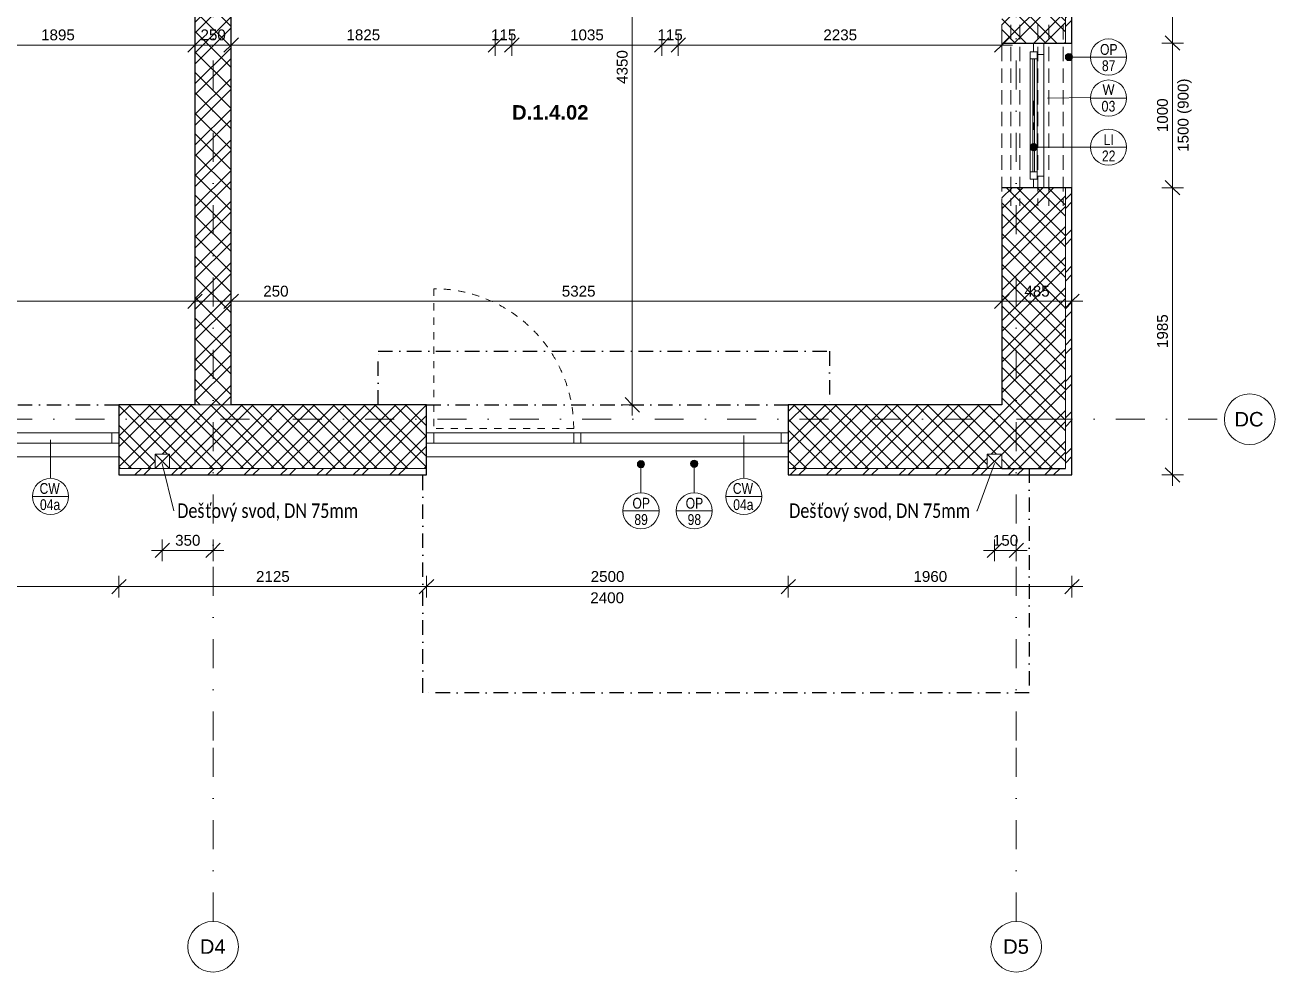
# Model space of a CAD drawing. Header units: millimetres. Extents: x -7705 to 38927, y -2985 to 72287.
# Drawn here: x 15049 to 23686, y 53359 to 59905 of the extents above; entities that cross this region are included whole.
import ezdxf

# ---------------------------------------------------------------- set-up
doc = ezdxf.new("R2010")
doc.units = ezdxf.units.MM
for name, pattern in [('HA_Dash_2mm-S1mm', [100, 50, -50]), ('HA_Dash_3mm-S1mm', [150, 100, -50]), ('HA_DashDot_10mm-S3mm', [500, 200, -150, 0, -150]), ('HA_DashDot_4mm-S1mm', [200, 100, -50, 0, -50])]:
    doc.linetypes.add(name, pattern=pattern)
for name, color, linetype, lineweight in [('A-____-____-DIMS', 9, 'Continuous', 5), ('A-____-____-DIMS-50', 9, 'Continuous', 5), ('A-AREA-____-IDEN', 9, 'Continuous', 9), ('A-DOOR-____-OTLN', 9, 'Continuous', 9), ('A-FLOR-____-OTLN', 9, 'Continuous', 9), ('A-FLOR-____-OVHD', 9, 'HA_DashDot_4mm-S1mm', 25), ('A-GENM-____-HDLN', 9, 'HA_Dash_3mm-S1mm', 9), ('A-GENM-____-IDEN', 9, 'Continuous', 9), ('A-GENM-____-OTLN', 9, 'Continuous', 9), ('A-GLAZ-____-IDEN', 9, 'Continuous', 9), ('A-GLAZ-____-MCUT', 9, 'Continuous', 5), ('A-GLAZ-____-OTLN', 9, 'Continuous', 5), ('A-GLAZ-CURT-MCUT', 9, 'Continuous', 5), ('A-GLAZ-CURT-OTLN', 9, 'Continuous', 5), ('A-GLAZ-CWMG-MCUT', 9, 'Continuous', 5), ('A-GLAZ-CWMG-OTLN', 9, 'Continuous', 5), ('A-WALL-____-IDEN', 9, 'Continuous', 9), ('A-WALL-____-MCUT', 9, 'Continuous', 25), ('A-WALL-____-OTLN', 9, 'Continuous', 9), ('A-WALL-____-PATT', 9, 'Continuous', 25), ('G-____-____-TEXT', 9, 'Continuous', 5), ('I-WALL-____-MCUT', 9, 'Continuous', 25), ('M-HVAC-DUCT-OTLN', 9, 'Continuous', 9), ('S-GRID-____-IDEN', 9, 'Continuous', 9), ('S-GRID-____-OTLN', 9, 'Continuous', 5)]:
    doc.layers.add(name, color=color, linetype=linetype, lineweight=lineweight)
doc.styles.add('Arial', font='arial.ttf', dxfattribs={"height": 100})
doc.styles.add('Arial_1', font='arial.ttf', dxfattribs={"height": 75})
doc.styles.add('Arial_2', font='arial.ttf', dxfattribs={"width": 0.8, "height": 75})
doc.styles.add('Arial_B', font='arialbd.ttf', dxfattribs={"height": 100})
doc.styles.add('Calibri', font='calibri.ttf', dxfattribs={"width": 0.8, "height": 75})
doc.styles.add('Calibri_1', font='calibri.ttf', dxfattribs={"width": 0.8, "height": 100})
doc.dimstyles.new('Inner_Dimensions', dxfattribs={"dimscale": 304.8, "dimtxt": 76.519455, "dimasz": 0.328084, "dimexe": 0.246063, "dimexo": 0.0625, "dimgap": 0.032808, "dimtad": 1, "dimdec": 0, "dimzin": 0, "dimdsep": 46, "dimtxsty": 'Arial_1', "dimblk1": 'OBLIQUE', "dimblk2": 'OBLIQUE', "dimsah": 1, "dimcen": 0.09, "dimdle": 0.246063, "dimazin": 0, "dimtfac": 1, "dimtdec": 4, "dimtix": 1, "dimtmove": 0, "dimatfit": 3, "dimfxl": 0.246063, "dimfxlon": 1, "dimtvp": 1, "dimtolj": 1, "dimtzin": 0, "dimlwd": 9, "dimlwe": 9, "dimarcsym": 2})
doc.dimstyles.new('Inner_Dimensions_1', dxfattribs={"dimscale": 304.8, "dimtxt": 76.519455, "dimasz": 0.328084, "dimexe": 0.246063, "dimexo": 0.0625, "dimgap": 0.032808, "dimtad": 1, "dimdec": 0, "dimzin": 0, "dimdsep": 46, "dimtxsty": 'Arial_1', "dimblk1": 'OBLIQUE', "dimblk2": 'OBLIQUE', "dimsah": 1, "dimcen": 0.09, "dimdle": 0.246063, "dimazin": 0, "dimtfac": 1, "dimtdec": 4, "dimtix": 1, "dimtmove": 2, "dimatfit": 3, "dimfxl": 0.246063, "dimfxlon": 1, "dimtvp": 1, "dimtolj": 1, "dimtzin": 0, "dimlwd": 9, "dimlwe": 9, "dimarcsym": 2})
pattern_1 = [(45, (0, 0), (-106.06602, 106.06602), []), (45, (75, 0), (-106.06602, 106.06602), []), (315, (0, 0), (106.06602, 106.06602), []), (315, (75, 0), (106.06602, 106.06602), [])]
pattern_2 = [(45, (0, 0), (-125.7236, 125.7236), []), (45, (0, 190.5), (-125.7236, 125.7236), [])]

# ---------------------------------------------------------------- blocks, each defined once
blk = doc.blocks.new('HA_WD_SinglePanel - 1000x1500-1653870-DPS_1NP-D')
at = {"layer": 'A-GLAZ-____-MCUT'}
for p, q in [((-420, 70), (-500, 70)), ((-500, 0), (-440, 0)), ((-440, -25), (-440, 25)), ((-440, 25), (-390, 25)), ((-420, 25), (-420, 70)), ((-390, 25), (-390, -25)), ((390, 5), (-390, 5)), ((390, -25), (390, 25)), ((390, 25), (440, 25)), ((500, 70), (420, 70)), ((420, 70), (420, 25)), ((440, 25), (440, -25)), ((440, 0), (500, 0)), ((-390, -25), (-440, -25)), ((390, -5), (-390, -5)), ((440, -25), (390, -25))]:
    blk.add_line(p, q, dxfattribs=at)
at = {"layer": 'A-GLAZ-____-OTLN'}
for p, q in [((440, 25), (-440, 25)), ((-440, -25), (-440, 25)), ((420, 70), (-420, 70)), ((390, 25), (-390, 25)), ((440, 25), (440, -25)), ((-440, -25), (440, -25)), ((390, -25), (-390, -25))]:
    blk.add_line(p, q, dxfattribs=at)
blk = doc.blocks.new('Systémový panel - Sklo-1479875-DPS_1NP-D')
at = {"layer": 'A-GLAZ-CURT-MCUT'}
for p, q in [((725, 70), (-725, 70)), ((-725, 70), (-725, 0)), ((-725, 0), (725, 0)), ((725, 0), (725, 70))]:
    blk.add_line(p, q, dxfattribs=at)
blk = doc.blocks.new('Obdélníková příčel - 50x70mm EXT-1479397-DPS_1NP-D')
at = {"layer": 'A-GLAZ-CWMG-MCUT'}
for p, q in [((0, 0), (-50, 0)), ((-50, 0), (-50, -70)), ((0, -70), (0, 0)), ((-50, -70), (0, -70))]:
    blk.add_line(p, q, dxfattribs=at)
blk = doc.blocks.new('Systémový panel - Sklo-1481686-DPS_1NP-D')
at = {"layer": 'A-GLAZ-CURT-MCUT'}
for p, q in [((691.4, 70), (-691.4, 70)), ((-691.4, 70), (-691.4, 0)), ((-691.4, 0), (691.4, 0)), ((691.4, 0), (691.4, 70))]:
    blk.add_line(p, q, dxfattribs=at)
blk = doc.blocks.new('Obdélníková příčel - 50x70mm EXT-1479396-DPS_1NP-D')
at = {"layer": 'A-GLAZ-CWMG-MCUT'}
for p, q in [((-50, 0), (0, 0)), ((-50, -70), (-50, 0)), ((0, 0), (0, -70)), ((0, -70), (-50, -70))]:
    blk.add_line(p, q, dxfattribs=at)
blk = doc.blocks.new('ABMV_CW_Single_Swing_Generic - Ex_Glass_SKLOPNE-1529249-DPS_1NP-D')
at = {"layer": 'A-DOOR-____-OTLN', "linetype": 'HA_Dash_2mm-S1mm', "lineweight": 5}
for p in [(-483.6, -30), (483.6, -997.2)]:
    blk.add_line(p, (483.6, -30), dxfattribs=at)
blk.add_arc((483.6, -30), 967.2, 180, 270, dxfattribs=at)
blk = doc.blocks.new('Obdélníková příčel - 50x70mm EXT-1481680-DPS_1NP-D')
at = {"layer": 'A-GLAZ-CWMG-OTLN'}
for p, q in [((17873.2, 57084.9), (18840.4, 57084.9)), ((17873.2, 57014.9), (18840.4, 57014.9))]:
    blk.add_line(p, q, dxfattribs=at)
blk = doc.blocks.new('Obdélníková příčel - 50x70mm EXT-1479394-DPS_1NP-D')
at = {"layer": 'A-GLAZ-CWMG-MCUT'}
for p, q in [((-25, 0), (25, 0)), ((-25, -70), (-25, 0)), ((25, 0), (25, -70)), ((25, -70), (-25, -70))]:
    blk.add_line(p, q, dxfattribs=at)
blk = doc.blocks.new('TB_Porotherm KPVarioUNI_1250mm - TB_Porotherm KPVarioUNI_1250mm-1857440-DPS_1NP-D')
at = {"layer": 'A-GENM-____-HDLN'}
for p, q in [((-625, 205), (625, 205)), ((-625, 105), (625, 105)), ((-625, 30), (625, 30)), ((-100, 0), (100, 0)), ((-625, -95), (625, -95)), ((-625, -157.5), (625, -157.5)), ((-625, -220), (625, -220))]:
    blk.add_line(p, q, dxfattribs=at)
blk = doc.blocks.new('Grid - Radius 3_5mm-353793-DPS_1NP-D')
at = {"layer": 'S-GRID-____-IDEN'}
blk.add_circle((0, 0), 3.5, dxfattribs=at)
blk = doc.blocks.new('DIMBLOCK42-DPS_1NP-D')
at = {"layer": 'A-____-____-DIMS-50', "lineweight": 9}
for p, q in [((12623.2, 58070.2), (12623.2, 57920.2)), ((12623.2, 57995.2), (12623.2, 58070.2)), ((12623.2, 57995.2), (12673.2, 58045.2)), ((16223.2, 58070.2), (16223.2, 57920.2)), ((16223.2, 57995.2), (16223.2, 58070.2)), ((16223.2, 57995.2), (16273.2, 58045.2)), ((12623.2, 57995.2), (12573.2, 57945.2)), ((12623.2, 57995.2), (16223.2, 57995.2)), ((16223.2, 57995.2), (16173.2, 57945.2))]:
    blk.add_line(p, q, dxfattribs=at)
at = {"layer": 'A-____-____-DIMS-50', "color": 0, "lineweight": 9, "insert": (14307.8, 58102.6), "char_height": 75, "width": 276.883, "attachment_point": 1, "line_spacing_factor": 0.941778, "style": 'Arial_1'}
blk.add_mtext('3600', dxfattribs=at)
blk = doc.blocks.new('_Oblique')
at = {"color": 0, "linetype": 'ByBlock', "lineweight": -2}
blk.add_line((-0.5, -0.5), (0.5, 0.5), dxfattribs=at)
blk = doc.blocks.new('DIMBLOCK43-DPS_1NP-D')
at = {"layer": 'A-____-____-DIMS-50', "lineweight": 9}
for p, q in [((16223.2, 58070.2), (16223.2, 57920.2)), ((16223.2, 57995.2), (16223.2, 58070.2)), ((16223.2, 57995.2), (16273.2, 58045.2)), ((16473.2, 58070.2), (16473.2, 57920.2)), ((16473.2, 57995.2), (16473.2, 58070.2)), ((16473.2, 57995.2), (16523.2, 58045.2)), ((16223.2, 57995.2), (16173.2, 57945.2)), ((16223.2, 57995.2), (16473.2, 57995.2)), ((16473.2, 57995.2), (16423.2, 57945.2))]:
    blk.add_line(p, q, dxfattribs=at)
at = {"layer": 'A-____-____-DIMS-50', "color": 0, "lineweight": 9, "insert": (16695.3, 58102.6), "char_height": 75, "width": 207.662, "attachment_point": 1, "line_spacing_factor": 0.941778, "style": 'Arial_1'}
blk.add_mtext('250', dxfattribs=at)
blk = doc.blocks.new('DIMBLOCK44-DPS_1NP-D')
at = {"layer": 'A-____-____-DIMS-50', "lineweight": 9}
for p, q in [((16473.2, 58070.2), (16473.2, 57920.2)), ((16473.2, 57995.2), (16473.2, 58070.2)), ((16473.2, 57995.2), (16523.2, 58045.2)), ((21798.2, 58070.2), (21798.2, 57920.2)), ((21798.2, 57995.2), (21798.2, 58070.2)), ((21798.2, 57995.2), (21848.2, 58045.2)), ((16473.2, 57995.2), (16423.2, 57945.2)), ((16473.2, 57995.2), (21798.2, 57995.2)), ((21798.2, 57995.2), (21748.2, 57945.2))]:
    blk.add_line(p, q, dxfattribs=at)
at = {"layer": 'A-____-____-DIMS-50', "color": 0, "lineweight": 9, "insert": (18758.2, 58102.6), "char_height": 75, "width": 276.883, "attachment_point": 1, "line_spacing_factor": 0.941778, "style": 'Arial_1'}
blk.add_mtext('5325', dxfattribs=at)
blk = doc.blocks.new('DIMBLOCK45-DPS_1NP-D')
at = {"layer": 'A-____-____-DIMS-50', "lineweight": 9}
for p, q in [((21798.2, 58070.2), (21798.2, 57920.2)), ((21798.2, 57995.2), (21798.2, 58070.2)), ((21798.2, 57995.2), (21848.2, 58045.2)), ((22283.2, 58070.2), (22283.2, 57920.2)), ((22283.2, 57995.2), (22283.2, 58070.2)), ((22283.2, 57995.2), (22333.2, 58045.2)), ((21798.2, 57995.2), (21748.2, 57945.2)), ((21798.2, 57995.2), (22358.2, 57995.2)), ((22283.2, 57995.2), (22233.2, 57945.2))]:
    blk.add_line(p, q, dxfattribs=at)
at = {"layer": 'A-____-____-DIMS-50', "color": 0, "lineweight": 9, "insert": (21954.2, 58102.6), "char_height": 75, "width": 207.662, "attachment_point": 1, "line_spacing_factor": 0.941778, "style": 'Arial_1'}
blk.add_mtext('485', dxfattribs=at)
blk = doc.blocks.new('DIMBLOCK78-DPS_1NP-D')
at = {"layer": 'A-____-____-DIMS-50', "lineweight": 9}
for p, q in [((19245, 61629.9), (19195, 61679.9)), ((19320, 61629.9), (19170, 61629.9)), ((19245, 61629.9), (19245, 57204.9)), ((19245, 61629.9), (19295, 61579.9)), ((19245, 61629.9), (19320, 61629.9)), ((19320, 57279.9), (19170, 57279.9)), ((19245, 57279.9), (19195, 57329.9)), ((19245, 57279.9), (19295, 57229.9)), ((19245, 57279.9), (19320, 57279.9))]:
    blk.add_line(p, q, dxfattribs=at)
at = {"layer": 'A-____-____-DIMS-50', "color": 0, "lineweight": 9, "insert": (19137.6, 59497.9), "char_height": 75, "width": 276.883, "attachment_point": 1, "rotation": 90, "line_spacing_factor": 0.941778, "style": 'Arial_1'}
blk.add_mtext('4350', dxfattribs=at)
blk = doc.blocks.new('DIMBLOCK87-DPS_1NP-D')
at = {"layer": 'A-____-____-DIMS-50', "lineweight": 9}
for p, q in [((20323.2, 56098.2), (20323.2, 55948.2)), ((20323.2, 56023.2), (20323.2, 56098.2)), ((20323.2, 56023.2), (20373.2, 56073.2)), ((22283.2, 56098.2), (22283.2, 55948.2)), ((22283.2, 56023.2), (22283.2, 56098.2)), ((22283.2, 56023.2), (22333.2, 56073.2)), ((20323.2, 56023.2), (20273.2, 55973.2)), ((22358.2, 56023.2), (20323.2, 56023.2)), ((22283.2, 56023.2), (22233.2, 55973.2))]:
    blk.add_line(p, q, dxfattribs=at)
at = {"layer": 'A-____-____-DIMS-50', "color": 0, "lineweight": 9, "insert": (21187.8, 56130.6), "char_height": 75, "width": 276.883, "attachment_point": 1, "line_spacing_factor": 0.941778, "style": 'Arial_1'}
blk.add_mtext('1960', dxfattribs=at)
blk = doc.blocks.new('DIMBLOCK88-DPS_1NP-D')
at = {"layer": 'A-____-____-DIMS-50', "lineweight": 9}
for p, q in [((17823.2, 56098.2), (17823.2, 55948.2)), ((17823.2, 56023.2), (17823.2, 56098.2)), ((17823.2, 56023.2), (17873.2, 56073.2)), ((20323.2, 56098.2), (20323.2, 55948.2)), ((20323.2, 56023.2), (20323.2, 56098.2)), ((20323.2, 56023.2), (20373.2, 56073.2)), ((17823.2, 56023.2), (17773.2, 55973.2)), ((20323.2, 56023.2), (17823.2, 56023.2)), ((20323.2, 56023.2), (20273.2, 55973.2))]:
    blk.add_line(p, q, dxfattribs=at)
at = {"layer": 'A-____-____-DIMS-50', "color": 0, "lineweight": 9, "insert": (18957.8, 56130.6), "char_height": 75, "width": 276.883, "attachment_point": 1, "line_spacing_factor": 0.941778, "style": 'Arial_1'}
blk.add_mtext('2500', dxfattribs=at)
blk = doc.blocks.new('DIMBLOCK89-DPS_1NP-D')
at = {"layer": 'A-____-____-DIMS-50', "lineweight": 9}
for p, q in [((15698.2, 56098.2), (15698.2, 55948.2)), ((15698.2, 56023.2), (15698.2, 56098.2)), ((15698.2, 56023.2), (15748.2, 56073.2)), ((17823.2, 56098.2), (17823.2, 55948.2)), ((17823.2, 56023.2), (17823.2, 56098.2)), ((17823.2, 56023.2), (17873.2, 56073.2)), ((15698.2, 56023.2), (15648.2, 55973.2)), ((17823.2, 56023.2), (15698.2, 56023.2)), ((17823.2, 56023.2), (17773.2, 55973.2))]:
    blk.add_line(p, q, dxfattribs=at)
at = {"layer": 'A-____-____-DIMS-50', "color": 0, "lineweight": 9, "insert": (16645.3, 56130.6), "char_height": 75, "width": 276.883, "attachment_point": 1, "line_spacing_factor": 0.941778, "style": 'Arial_1'}
blk.add_mtext('2125', dxfattribs=at)
blk = doc.blocks.new('DIMBLOCK90-DPS_1NP-D')
at = {"layer": 'A-____-____-DIMS-50', "lineweight": 9}
for p, q in [((13198.2, 56098.2), (13198.2, 55948.2)), ((13198.2, 56023.2), (13198.2, 56098.2)), ((13198.2, 56023.2), (13248.2, 56073.2)), ((15698.2, 56098.2), (15698.2, 55948.2)), ((15698.2, 56023.2), (15698.2, 56098.2)), ((15698.2, 56023.2), (15748.2, 56073.2)), ((13198.2, 56023.2), (13148.2, 55973.2)), ((15698.2, 56023.2), (13198.2, 56023.2)), ((15698.2, 56023.2), (15648.2, 55973.2))]:
    blk.add_line(p, q, dxfattribs=at)
at = {"layer": 'A-____-____-DIMS-50', "color": 0, "lineweight": 9, "insert": (14332.8, 56130.6), "char_height": 75, "width": 276.883, "attachment_point": 1, "line_spacing_factor": 0.941778, "style": 'Arial_1'}
blk.add_mtext('2500', dxfattribs=at)
blk = doc.blocks.new('DIMBLOCK106-DPS_1NP-D')
at = {"layer": 'A-____-____-DIMS-50', "lineweight": 9}
for p, q in [((22977.9, 61904.9), (22927.9, 61954.9)), ((22902.9, 61904.9), (23052.9, 61904.9)), ((22977.9, 61904.9), (22902.9, 61904.9)), ((22977.9, 61904.9), (22977.9, 59779.9)), ((22977.9, 61904.9), (23027.9, 61854.9)), ((22902.9, 59779.9), (23052.9, 59779.9)), ((22977.9, 59779.9), (22902.9, 59779.9)), ((22977.9, 59779.9), (22927.9, 59829.9)), ((22977.9, 59779.9), (23027.9, 59729.9))]:
    blk.add_line(p, q, dxfattribs=at)
at = {"layer": 'A-____-____-DIMS-50', "color": 0, "lineweight": 9, "insert": (22870.5, 60727), "char_height": 75, "width": 276.883, "attachment_point": 1, "rotation": 90, "line_spacing_factor": 0.941778, "style": 'Arial_1'}
blk.add_mtext('2125', dxfattribs=at)
blk = doc.blocks.new('DIMBLOCK107-DPS_1NP-D')
at = {"layer": 'A-____-____-DIMS-50', "lineweight": 9}
for p, q in [((22902.9, 59779.9), (23052.9, 59779.9)), ((22977.9, 59779.9), (22902.9, 59779.9)), ((22977.9, 59779.9), (22927.9, 59829.9)), ((22977.9, 59779.9), (22977.9, 58779.9)), ((22977.9, 59779.9), (23027.9, 59729.9)), ((22977.9, 58779.9), (22927.9, 58829.9)), ((22902.9, 58779.9), (23052.9, 58779.9)), ((22977.9, 58779.9), (22902.9, 58779.9)), ((22977.9, 58779.9), (23027.9, 58729.9))]:
    blk.add_line(p, q, dxfattribs=at)
at = {"layer": 'A-____-____-DIMS-50', "color": 0, "lineweight": 9, "insert": (22870.5, 59164.5), "char_height": 75, "width": 276.883, "attachment_point": 1, "rotation": 90, "line_spacing_factor": 0.941778, "style": 'Arial_1'}
blk.add_mtext('1000', dxfattribs=at)
blk = doc.blocks.new('DIMBLOCK108-DPS_1NP-D')
at = {"layer": 'A-____-____-DIMS-50', "lineweight": 9}
for p, q in [((22977.9, 58779.9), (22927.9, 58829.9)), ((22902.9, 58779.9), (23052.9, 58779.9)), ((22977.9, 58779.9), (22902.9, 58779.9)), ((22977.9, 58779.9), (22977.9, 56719.9)), ((22977.9, 58779.9), (23027.9, 58729.9)), ((22977.9, 56794.9), (22927.9, 56844.9)), ((22902.9, 56794.9), (23052.9, 56794.9)), ((22977.9, 56794.9), (22902.9, 56794.9)), ((22977.9, 56794.9), (23027.9, 56744.9))]:
    blk.add_line(p, q, dxfattribs=at)
at = {"layer": 'A-____-____-DIMS-50', "color": 0, "lineweight": 9, "insert": (22870.5, 57672), "char_height": 75, "width": 276.883, "attachment_point": 1, "rotation": 90, "line_spacing_factor": 0.941778, "style": 'Arial_1'}
blk.add_mtext('1985', dxfattribs=at)
blk = doc.blocks.new('HA_TAG_WD - Type Mark-1512533-DPS_1NP-D')
at = {"layer": 'A-GLAZ-____-IDEN'}
blk.add_line((-2.5, 0), (2.5, 0), dxfattribs=at)
blk.add_circle((0, 0), 2.5, dxfattribs=at)
blk = doc.blocks.new('HA_TAG_GM_Products - Generic-588599-DPS_1NP-D')
at = {"layer": 'A-GENM-____-IDEN'}
blk.add_line((-2.5, 0), (2.5, 0), dxfattribs=at)
blk.add_circle((0, 0), 2.5, dxfattribs=at)
blk = doc.blocks.new('HA_TAG_cWA - Default-922888-DPS_1NP-D')
at = {"layer": 'A-WALL-____-IDEN'}
blk.add_line((-2.5, 0), (2.5, 0), dxfattribs=at)
blk.add_circle((0, 0), 2.5, dxfattribs=at)
blk = doc.blocks.new('DIMBLOCK245-DPS_1NP-D')
at = {"layer": 'A-____-____-DIMS-50', "lineweight": 9}
for p, q in [((15997.9, 56348.2), (15997.9, 56198.2)), ((15997.9, 56273.2), (15997.9, 56348.2)), ((15997.9, 56273.2), (16047.9, 56323.2)), ((16348.2, 56348.2), (16348.2, 56198.2)), ((16348.2, 56273.2), (16348.2, 56348.2)), ((16348.2, 56273.2), (16398.2, 56323.2)), ((15922.9, 56273.2), (16423.2, 56273.2)), ((15997.9, 56273.2), (15947.9, 56223.2)), ((16348.2, 56273.2), (16298.2, 56223.2))]:
    blk.add_line(p, q, dxfattribs=at)
at = {"layer": 'A-____-____-DIMS-50', "color": 0, "lineweight": 9, "insert": (16086.5, 56380.6), "char_height": 75, "width": 207.662, "attachment_point": 1, "line_spacing_factor": 0.941778, "style": 'Arial_1'}
blk.add_mtext('350', dxfattribs=at)
blk = doc.blocks.new('DIMBLOCK246-DPS_1NP-D')
at = {"layer": 'A-____-____-DIMS-50', "lineweight": 9}
for p, q in [((21747.9, 56348.2), (21747.9, 56198.2)), ((21747.9, 56273.2), (21747.9, 56348.2)), ((21747.9, 56273.2), (21797.9, 56323.2)), ((21898.2, 56348.2), (21898.2, 56198.2)), ((21898.2, 56273.2), (21898.2, 56348.2)), ((21898.2, 56273.2), (21948.2, 56323.2)), ((21672.9, 56273.2), (21973.2, 56273.2)), ((21747.9, 56273.2), (21697.9, 56223.2)), ((21898.2, 56273.2), (21848.2, 56223.2))]:
    blk.add_line(p, q, dxfattribs=at)
at = {"layer": 'A-____-____-DIMS-50', "color": 0, "lineweight": 9, "insert": (21736.5, 56380.6), "char_height": 75, "width": 207.662, "attachment_point": 1, "line_spacing_factor": 0.941778, "style": 'Arial_1'}
blk.add_mtext('150', dxfattribs=at)
blk = doc.blocks.new('DIMBLOCK281-DPS_1NP-D')
at = {"layer": 'A-____-____-DIMS-50', "lineweight": 9}
for p, q in [((14328.2, 59766.6), (14278.2, 59716.6)), ((14328.2, 59841.6), (14328.2, 59691.6)), ((14328.2, 59766.6), (14328.2, 59841.6)), ((14328.2, 59766.6), (14378.2, 59816.6)), ((14328.2, 59766.6), (16223.2, 59766.6)), ((16223.2, 59766.6), (16173.2, 59716.6)), ((16223.2, 59841.6), (16223.2, 59691.6)), ((16223.2, 59766.6), (16223.2, 59841.6)), ((16223.2, 59766.6), (16273.2, 59816.6))]:
    blk.add_line(p, q, dxfattribs=at)
at = {"layer": 'A-____-____-DIMS-50', "color": 0, "lineweight": 9, "insert": (15160.3, 59874), "char_height": 75, "width": 276.883, "attachment_point": 1, "line_spacing_factor": 0.941778, "style": 'Arial_1'}
blk.add_mtext('1895', dxfattribs=at)
blk = doc.blocks.new('DIMBLOCK282-DPS_1NP-D')
at = {"layer": 'A-____-____-DIMS-50', "lineweight": 9}
for p, q in [((16223.2, 59766.6), (16173.2, 59716.6)), ((16223.2, 59841.6), (16223.2, 59691.6)), ((16223.2, 59766.6), (16223.2, 59841.6)), ((16223.2, 59766.6), (16273.2, 59816.6)), ((16223.2, 59766.6), (16473.2, 59766.6)), ((16473.2, 59766.6), (16423.2, 59716.6)), ((16473.2, 59841.6), (16473.2, 59691.6)), ((16473.2, 59766.6), (16473.2, 59841.6)), ((16473.2, 59766.6), (16523.2, 59816.6))]:
    blk.add_line(p, q, dxfattribs=at)
at = {"layer": 'A-____-____-DIMS-50', "color": 0, "lineweight": 9, "insert": (16261.7, 59874), "char_height": 75, "width": 207.662, "attachment_point": 1, "line_spacing_factor": 0.941778, "style": 'Arial_1'}
blk.add_mtext('250', dxfattribs=at)
blk = doc.blocks.new('DIMBLOCK283-DPS_1NP-D')
at = {"layer": 'A-____-____-DIMS-50', "lineweight": 9}
for p, q in [((16473.2, 59766.6), (16423.2, 59716.6)), ((16473.2, 59841.6), (16473.2, 59691.6)), ((16473.2, 59766.6), (16473.2, 59841.6)), ((16473.2, 59766.6), (16523.2, 59816.6)), ((16473.2, 59766.6), (18298.2, 59766.6)), ((18298.2, 59766.6), (18248.2, 59716.6)), ((18298.2, 59841.6), (18298.2, 59691.6)), ((18298.2, 59766.6), (18298.2, 59841.6)), ((18298.2, 59766.6), (18348.2, 59816.6))]:
    blk.add_line(p, q, dxfattribs=at)
at = {"layer": 'A-____-____-DIMS-50', "color": 0, "lineweight": 9, "insert": (17270.3, 59874), "char_height": 75, "width": 276.883, "attachment_point": 1, "line_spacing_factor": 0.941778, "style": 'Arial_1'}
blk.add_mtext('1825', dxfattribs=at)
blk = doc.blocks.new('DIMBLOCK284-DPS_1NP-D')
at = {"layer": 'A-____-____-DIMS-50', "lineweight": 9}
for p, q in [((18298.2, 59766.6), (18248.2, 59716.6)), ((18298.2, 59841.6), (18298.2, 59691.6)), ((18298.2, 59766.6), (18298.2, 59841.6)), ((18298.2, 59766.6), (18348.2, 59816.6)), ((18298.2, 59766.6), (18413.2, 59766.6)), ((18413.2, 59766.6), (18363.2, 59716.6)), ((18413.2, 59841.6), (18413.2, 59691.6)), ((18413.2, 59766.6), (18413.2, 59841.6)), ((18413.2, 59766.6), (18463.2, 59816.6))]:
    blk.add_line(p, q, dxfattribs=at)
at = {"layer": 'A-____-____-DIMS-50', "color": 0, "lineweight": 9, "insert": (18269.2, 59874), "char_height": 75, "width": 207.662, "attachment_point": 1, "line_spacing_factor": 0.941778, "style": 'Arial_1'}
blk.add_mtext('115', dxfattribs=at)
blk = doc.blocks.new('DIMBLOCK285-DPS_1NP-D')
at = {"layer": 'A-____-____-DIMS-50', "lineweight": 9}
for p, q in [((18413.2, 59766.6), (18363.2, 59716.6)), ((18413.2, 59841.6), (18413.2, 59691.6)), ((18413.2, 59766.6), (18413.2, 59841.6)), ((18413.2, 59766.6), (18463.2, 59816.6)), ((18413.2, 59766.6), (19448.2, 59766.6)), ((19448.2, 59766.6), (19398.2, 59716.6)), ((19448.2, 59841.6), (19448.2, 59691.6)), ((19448.2, 59766.6), (19448.2, 59841.6)), ((19448.2, 59766.6), (19498.2, 59816.6))]:
    blk.add_line(p, q, dxfattribs=at)
at = {"layer": 'A-____-____-DIMS-50', "color": 0, "lineweight": 9, "insert": (18815.3, 59874), "char_height": 75, "width": 276.883, "attachment_point": 1, "line_spacing_factor": 0.941778, "style": 'Arial_1'}
blk.add_mtext('1035', dxfattribs=at)
blk = doc.blocks.new('DIMBLOCK286-DPS_1NP-D')
at = {"layer": 'A-____-____-DIMS-50', "lineweight": 9}
for p, q in [((19448.2, 59766.6), (19398.2, 59716.6)), ((19448.2, 59841.6), (19448.2, 59691.6)), ((19448.2, 59766.6), (19448.2, 59841.6)), ((19448.2, 59766.6), (19498.2, 59816.6)), ((19448.2, 59766.6), (19563.2, 59766.6)), ((19563.2, 59766.6), (19513.2, 59716.6)), ((19563.2, 59841.6), (19563.2, 59691.6)), ((19563.2, 59766.6), (19563.2, 59841.6)), ((19563.2, 59766.6), (19613.2, 59816.6))]:
    blk.add_line(p, q, dxfattribs=at)
at = {"layer": 'A-____-____-DIMS-50', "color": 0, "lineweight": 9, "insert": (19419.2, 59874), "char_height": 75, "width": 207.662, "attachment_point": 1, "line_spacing_factor": 0.941778, "style": 'Arial_1'}
blk.add_mtext('115', dxfattribs=at)
blk = doc.blocks.new('DIMBLOCK287-DPS_1NP-D')
at = {"layer": 'A-____-____-DIMS-50', "lineweight": 9}
for p, q in [((19563.2, 59766.6), (19513.2, 59716.6)), ((19563.2, 59841.6), (19563.2, 59691.6)), ((19563.2, 59766.6), (19563.2, 59841.6)), ((19563.2, 59766.6), (19613.2, 59816.6)), ((19563.2, 59766.6), (21873.2, 59766.6)), ((21798.2, 59766.6), (21748.2, 59716.6)), ((21798.2, 59841.6), (21798.2, 59691.6)), ((21798.2, 59766.6), (21798.2, 59841.6)), ((21798.2, 59766.6), (21848.2, 59816.6))]:
    blk.add_line(p, q, dxfattribs=at)
at = {"layer": 'A-____-____-DIMS-50', "color": 0, "lineweight": 9, "insert": (20565.3, 59874), "char_height": 75, "width": 276.883, "attachment_point": 1, "line_spacing_factor": 0.941778, "style": 'Arial_1'}
blk.add_mtext('2235', dxfattribs=at)

msp = doc.modelspace()

# ---------------------------------------------------------------- hatches: boundary and pattern name
at = {"layer": 'A-GENM-____-IDEN'}
h = msp.add_hatch(color=256, dxfattribs=at)
edge = h.paths.add_edge_path()
edge.add_arc((22262.4, 59683.5), 25, 0, 360)
h = msp.add_hatch(color=256, dxfattribs=at)
edge = h.paths.add_edge_path()
edge.add_arc((22018.2, 59059.9), 25, 0, 360)
h = msp.add_hatch(color=256, dxfattribs=at)
edge = h.paths.add_edge_path()
edge.add_arc((19305.2, 56868.8), 25, 0, 360)
h = msp.add_hatch(color=256, dxfattribs=at)
edge = h.paths.add_edge_path()
edge.add_arc((19673.1, 56872.6), 25, 0, 360)
at = {"layer": 'A-WALL-____-PATT', "lineweight": 5}
h = msp.add_hatch(dxfattribs=at)
h.set_pattern_fill('FP_4', color=256, style=0, pattern_type=2)
h.set_pattern_definition(pattern_2)
h.paths.add_polyline_path([(22283.2, 56794.9), (22283.2, 58779.9), (22238.2, 58779.9), (22238.2, 56794.9)])
h.paths.add_polyline_path([(22238.2, 59779.9), (22283.2, 59779.9), (22283.2, 61904.9), (22238.2, 61904.9), (22238.2, 60864.8)])
h.paths.add_polyline_path([(22238.2, 62529.9), (22283.2, 62529.9), (22283.2, 64504.9), (22238.2, 64504.9), (22238.2, 62823.4)])
h.paths.add_polyline_path([(22283.2, 65129.9), (22283.2, 65879.9), (22238.2, 65879.9), (22238.2, 65129.9)])
h.paths.add_polyline_path([(22238.2, 66879.9), (22283.2, 66879.9), (22283.2, 69214.9), (22238.2, 69214.9), (22238.2, 68729.9)])
h = msp.add_hatch(dxfattribs=at)
h.set_pattern_fill('FP_1', color=256, style=0, pattern_type=2)
h.set_pattern_definition(pattern_1)
h.paths.add_polyline_path([(22238.2, 56839.9), (22238.2, 58779.9), (21798.2, 58779.9), (21798.2, 56839.9)])
h.paths.add_polyline_path([(22238.2, 59779.9), (22238.2, 61904.9), (21798.2, 61904.9), (21798.2, 59779.9)])
h.paths.add_polyline_path([(22088.2, 62529.9), (22238.2, 62529.9), (22238.2, 64504.9), (21798.2, 64504.9), (21798.2, 62529.9), (22043.2, 62529.9)])
h.paths.add_polyline_path([(22088.2, 65129.9), (22238.2, 65129.9), (22238.2, 65879.9), (21798.2, 65879.9), (21798.2, 65129.9), (22043.2, 65129.9)])
h.paths.add_polyline_path([(22238.2, 66879.9), (22238.2, 68729.9), (21798.2, 68729.9), (21798.2, 66879.9)])
h = msp.add_hatch(dxfattribs=at)
h.set_pattern_fill('FP_2', color=256, style=0, pattern_type=2)
h.set_pattern_definition([(45, (0, 0), (-106.06602, 106.06602), []), (45, (75, 0), (-106.06602, 106.06602), []), (315, (0, 0), (70.71068, 70.71068), [])])
h.paths.add_polyline_path([(16223.2, 57279.9), (16473.2, 57279.9), (16473.2, 63904.9), (16223.2, 63904.9), (16223.2, 58906.2)])
h = msp.add_hatch(dxfattribs=at)
h.set_pattern_fill('FP_1', color=256, style=0, pattern_type=2)
h.set_pattern_definition(pattern_1)
h.paths.add_polyline_path([(-5301.8, 56839.9), (-5301.8, 56939.5), (-5201.8, 56939.5), (-5201.8, 56839.9), (-3801.8, 56839.9), (-3801.8, 57279.9), (-5741.8, 57279.9), (-5741.8, 56839.9)])
h.paths.add_polyline_path([(-1301.8, 56839.9), (-196.8, 56839.9), (-196.8, 56939.5), (-96.8, 56939.5), (-96.8, 56839.9), (823.2, 56839.9), (823.2, 57279.9), (-1301.8, 57279.9)])
h.paths.add_polyline_path([(4823.2, 56839.9), (4823.2, 57279.9), (3323.2, 57279.9), (3323.2, 56839.9)])
h.paths.add_polyline_path([(9198.2, 56839.9), (9198.2, 57279.9), (7323.2, 57279.9), (7323.2, 56839.9), (7567.9, 56839.9), (7567.9, 56939.5), (7667.9, 56939.5), (7667.9, 56839.9), (8413.3, 56839.9)])
h.paths.add_polyline_path([(13198.2, 56839.9), (13198.2, 57279.9), (11698.2, 57279.9), (11698.2, 56839.9)])
h.paths.add_polyline_path([(16047.9, 56839.9), (17823.2, 56839.9), (17823.2, 57279.9), (15698.2, 57279.9), (15698.2, 56839.9), (15947.9, 56839.9), (15947.9, 56939.5), (16047.9, 56939.5)])
h.paths.add_polyline_path([(21797.9, 56839.9), (21798.2, 56839.9), (21797.9, 57279.9), (20323.2, 57279.9), (20323.2, 56839.9), (21697.9, 56839.9), (21697.9, 56939.5), (21797.9, 56939.5)])
h = msp.add_hatch(dxfattribs=at)
h.set_pattern_fill('FP_4', color=256, style=0, pattern_type=2)
h.set_pattern_definition(pattern_2)
h.paths.add_polyline_path([(-3801.8, 56794.9), (-3801.8, 56839.9), (-5786.8, 56839.9), (-5786.8, 56794.9), (-5201.8, 56794.9)])
h.paths.add_polyline_path([(-1301.8, 56794.9), (823.2, 56794.9), (823.2, 56839.9), (-1301.8, 56839.9)])
h.paths.add_polyline_path([(4823.2, 56794.9), (4823.2, 56839.9), (3323.2, 56839.9), (3323.2, 56794.9)])
h.paths.add_polyline_path([(7567.9, 56794.9), (9198.2, 56794.9), (9198.2, 56839.9), (7323.2, 56839.9), (7323.2, 56794.9)])
h.paths.add_polyline_path([(11698.2, 56794.9), (13198.2, 56794.9), (13198.2, 56839.9), (11698.2, 56839.9)])
h.paths.add_polyline_path([(15947.9, 56794.9), (17823.2, 56794.9), (17823.2, 56839.9), (15698.2, 56839.9), (15698.2, 56794.9)])
h.paths.add_polyline_path([(21697.9, 56794.9), (22238.2, 56794.9), (22238.2, 56839.9), (20323.2, 56839.9), (20323.2, 56794.9)])

# ---------------------------------------------------------------- linework, layer by layer
at = {"layer": 'A-FLOR-____-OTLN'}
for p, q in [((13198.2, 56919.2), (15698.2, 56919.2)), ((17823.2, 56919.2), (20323.2, 56919.2))]:
    msp.add_line(p, q, dxfattribs=at)
at = {"layer": 'A-FLOR-____-OVHD'}
for p, q in [((17488.2, 57279.9), (17488.2, 57649.9)), ((17488.2, 57649.9), (20608.2, 57649.9)), ((20608.2, 57649.9), (20608.2, 57279.9)), ((13198.2, 57279.9), (15698.2, 57279.9)), ((17823.2, 57279.9), (20323.2, 57279.9)), ((17798.2, 55289.9), (17798.2, 56839.9)), ((21988.2, 56839.9), (21988.2, 55289.9)), ((21988.2, 55289.9), (17798.2, 55289.9))]:
    msp.add_line(p, q, dxfattribs=at)
at = {"layer": 'A-GENM-____-IDEN'}
for p, q in [((22262.4, 59683.5), (22410.9, 59683.5)), ((22018.2, 59059.9), (22410.9, 59059.9)), ((19305.2, 56868.8), (19305.2, 56671.6)), ((19673.1, 56872.6), (19673.1, 56671.6))]:
    msp.add_line(p, q, dxfattribs=at)
for centre in [(22262.4, 59683.5), (22018.2, 59059.9), (19305.2, 56868.8), (19673.1, 56872.6)]:
    msp.add_circle(centre, 25, dxfattribs=at)
at = {"layer": 'A-GLAZ-____-IDEN'}
msp.add_line((22115, 59399.9), (22410.9, 59404.3), dxfattribs=at)
at = {"layer": 'A-WALL-____-IDEN'}
for p, q in [((15225.2, 57038.5), (15225.2, 56771.6)), ((20015.4, 57066.6), (20015.4, 56771.6))]:
    msp.add_line(p, q, dxfattribs=at)
at = {"layer": 'A-WALL-____-MCUT'}
for p, q in [((22283.2, 59779.9), (22283.2, 61904.9)), ((21798.2, 59779.9), (22283.2, 59779.9)), ((22283.2, 58779.9), (21798.2, 58779.9)), ((22283.2, 56794.9), (22283.2, 58779.9)), ((21798.2, 58654.9), (21798.2, 57279.9)), ((16223.2, 57279.9), (15698.2, 57279.9)), ((15698.2, 57279.9), (15698.2, 56794.9)), ((17823.2, 57279.9), (16473.2, 57279.9)), ((17823.2, 56794.9), (17823.2, 57279.9)), ((21798.2, 57279.9), (20323.2, 57279.9)), ((20323.2, 57279.9), (20323.2, 56794.9)), ((21798.2, 56839.9), (22238.2, 56839.9)), ((15698.2, 56794.9), (17823.2, 56794.9)), ((20323.2, 56794.9), (22283.2, 56794.9))]:
    msp.add_line(p, q, dxfattribs=at)
at = {"layer": 'A-WALL-____-MCUT', "lineweight": 9}
for p, q in [((22238.2, 59779.9), (22238.2, 61717.4)), ((22238.2, 56839.9), (22238.2, 58779.9)), ((16223.2, 57279.9), (16473.2, 57279.9)), ((15698.2, 56839.9), (15947.9, 56839.9)), ((16047.9, 56839.9), (17823.2, 56839.9)), ((20323.2, 56839.9), (21697.9, 56839.9))]:
    msp.add_line(p, q, dxfattribs=at)
at = {"layer": 'A-WALL-____-OTLN'}
msp.add_line((22283.2, 59779.9), (22283.2, 58779.9), dxfattribs=at)
at = {"layer": 'G-____-____-TEXT', "color": 250, "lineweight": 9}
for p, q in [((15997.7, 56874.3), (16076.5, 56547.6)), ((21747.7, 56874.3), (21627.3, 56547.6)), ((21627.3, 56547.6), (21624.5, 56547.6))]:
    msp.add_line(p, q, dxfattribs=at)
at = {"layer": 'I-WALL-____-MCUT'}
for p, q in [((16473.2, 57279.9), (16473.2, 61629.9)), ((16223.2, 60954.9), (16223.2, 57279.9))]:
    msp.add_line(p, q, dxfattribs=at)
at = {"layer": 'M-HVAC-DUCT-OTLN', "lineweight": 5}
for p, q in [((15947.9, 56939.5), (16047.9, 56839.5)), ((15947.9, 56839.5), (16047.9, 56939.5)), ((15947.9, 56939.5), (16047.9, 56939.5)), ((15947.9, 56839.5), (15947.9, 56939.5)), ((16047.9, 56939.5), (16047.9, 56839.5)), ((21697.9, 56939.5), (21797.9, 56839.5)), ((21697.9, 56839.5), (21797.9, 56939.5)), ((21697.9, 56939.5), (21797.9, 56939.5)), ((21697.9, 56839.5), (21697.9, 56939.5)), ((21797.9, 56939.5), (21797.9, 56839.5)), ((16047.9, 56839.5), (15947.9, 56839.5)), ((21797.9, 56839.5), (21697.9, 56839.5))]:
    msp.add_line(p, q, dxfattribs=at)
at = {"layer": 'S-GRID-____-OTLN', "linetype": 'HA_DashDot_10mm-S3mm', "lineweight": 9}
for p, q in [((16348.2, 54959.1), (16348.2, 70686.8)), ((21898.2, 54959.1), (21898.2, 70686.8)), ((-6105.2, 57179.9), (22085.9, 57179.9)), ((22085.9, 57179.9), (23335.9, 57179.9)), ((16348.2, 53709.1), (16348.2, 54959.1)), ((21898.2, 53709.1), (21898.2, 54959.1))]:
    msp.add_line(p, q, dxfattribs=at)

# ---------------------------------------------------------------- block references
at = {"layer": 'A-DOOR-____-OTLN', "rotation": 180}
msp.add_blockref('ABMV_CW_Single_Swing_Generic - Ex_Glass_SKLOPNE-1529249-DPS_1NP-D', (18356.8, 57084.9), dxfattribs=at)
at = {"layer": 'A-GENM-____-IDEN', "xscale": 49.99999999999998, "yscale": 49.99999999999998, "zscale": 49.99999999999998}
for p in [(22535.9, 59683.5), (22535.9, 59059.9), (19305.2, 56546.6), (19673.1, 56546.6)]:
    msp.add_blockref('HA_TAG_GM_Products - Generic-588599-DPS_1NP-D', p, dxfattribs=at)
at = {"layer": 'A-GENM-____-OTLN', "rotation": 270.0000000000005}
msp.add_blockref('TB_Porotherm KPVarioUNI_1250mm - TB_Porotherm KPVarioUNI_1250mm-1857440-DPS_1NP-D', (22018.2, 59279.9), dxfattribs=at)
at = {"layer": 'A-GLAZ-____-IDEN', "xscale": 49.99999999999998, "yscale": 49.99999999999998, "zscale": 49.99999999999998}
msp.add_blockref('HA_TAG_WD - Type Mark-1512533-DPS_1NP-D', (22535.9, 59399.9), dxfattribs=at)
at = {"layer": 'A-GLAZ-____-OTLN', "rotation": 270}
msp.add_blockref('HA_WD_SinglePanel - 1000x1500-1653870-DPS_1NP-D', (22018.2, 59279.9), dxfattribs=at)
at = {"layer": 'A-GLAZ-CURT-OTLN', "rotation": 180}
for name, p in [('Systémový panel - Sklo-1479875-DPS_1NP-D', (14923.2, 57084.9)), ('Systémový panel - Sklo-1481686-DPS_1NP-D', (19581.8, 57084.9))]:
    msp.add_blockref(name, p, dxfattribs=at)
at = {"layer": 'A-GLAZ-CWMG-OTLN'}
for name, p in [('Obdélníková příčel - 50x70mm EXT-1479397-DPS_1NP-D', (15698.2, 57084.9)), ('Obdélníková příčel - 50x70mm EXT-1481680-DPS_1NP-D', (0, 0)), ('Obdélníková příčel - 50x70mm EXT-1479397-DPS_1NP-D', (20323.2, 57084.9))]:
    msp.add_blockref(name, p, dxfattribs=at)
at = {"layer": 'A-GLAZ-CWMG-OTLN', "extrusion": (0, 0, -1)}
for name, p in [('Obdélníková příčel - 50x70mm EXT-1479396-DPS_1NP-D', (-17823.2, 57084.9)), ('Obdélníková příčel - 50x70mm EXT-1479394-DPS_1NP-D', (-18865.4, 57084.9))]:
    msp.add_blockref(name, p, dxfattribs=at)
at = {"layer": 'A-WALL-____-IDEN', "xscale": 49.99999999999998, "yscale": 49.99999999999998, "zscale": 49.99999999999998}
for p in [(15225.2, 56646.6), (20015.4, 56646.6)]:
    msp.add_blockref('HA_TAG_cWA - Default-922888-DPS_1NP-D', p, dxfattribs=at)
at = {"layer": 'S-GRID-____-IDEN', "xscale": 49.99999999999998, "yscale": 49.99999999999998, "zscale": 49.99999999999998, "rotation": 269.9999999999996}
msp.add_blockref('Grid - Radius 3_5mm-353793-DPS_1NP-D', (23510.9, 57179.9), dxfattribs=at)
at = {"layer": 'S-GRID-____-IDEN', "xscale": 49.99999999999998, "yscale": 49.99999999999998, "zscale": 49.99999999999998}
for p in [(16348.2, 53534.1), (21898.2, 53534.1)]:
    msp.add_blockref('Grid - Radius 3_5mm-353793-DPS_1NP-D', p, dxfattribs=at)

# ---------------------------------------------------------------- texts
at = {"layer": 'A-AREA-____-IDEN', "lineweight": 5, "insert": (18414.6, 59350.8), "char_height": 100, "width": 653.375, "attachment_point": 1, "style": 'Arial_B'}
msp.add_mtext('D.1.4.02', dxfattribs=at)
at = {"layer": 'A-GENM-____-IDEN', "lineweight": 5, "char_height": 75, "attachment_point": 1, "style": 'Arial_2'}
for s, insert, width in [('OP', (22476.9, 59773.6), 147.51), ('87', (22490.1, 59660.9), 115.443), ('LI', (22502.1, 59150), 86.582), ('22', (22490.1, 59037.3), 115.443), ('OP', (19246.2, 56636.7), 147.51), ('OP', (19614.1, 56636.7), 147.51), ('89', (19259.4, 56524), 115.443), ('98', (19627.3, 56524), 115.443)]:
    msp.add_mtext(s, dxfattribs=dict(at, insert=insert, width=width))
at = {"layer": 'A-GLAZ-____-IDEN', "lineweight": 5, "insert": (23013.5, 59028.1), "char_height": 75, "width": 629.325, "attachment_point": 1, "rotation": 90, "style": 'Arial_1'}
msp.add_mtext('1500 (900)', dxfattribs=at)
at = {"layer": 'A-GLAZ-____-IDEN', "lineweight": 5, "char_height": 75, "attachment_point": 1, "style": 'Calibri'}
for s, insert, width in [('W', (22494.1, 59495.2), 105.823), ('03', (22487.5, 59380.9), 121.856)]:
    msp.add_mtext(s, dxfattribs=dict(at, insert=insert, width=width))
at = {"layer": 'A-WALL-____-IDEN', "lineweight": 5, "char_height": 75, "attachment_point": 1}
for s, insert, width, style in [('CW', (15149.7, 56738.9), 176.371, 'Arial_2'), ('CW', (19939.8, 56738.9), 176.371, 'Arial_2'), ('04a', (15152.5, 56627.1), 169.958, 'Arial_2'), ('04a', (19942.6, 56627.1), 169.958, 'Arial_2'), ('2400', (18955.1, 55983.5), 288.607, 'Arial_1')]:
    msp.add_mtext(s, dxfattribs=dict(at, insert=insert, width=width, style=style))
at = {"layer": 'G-____-____-TEXT', "color": 7, "lineweight": 9, "char_height": 100, "attachment_point": 1, "style": 'Calibri_1'}
for s, insert, width in [('Deš', (16101.5, 56597.6), 234.093), ('ťový svod, DN 75mm', (16294.7, 56597.6), 1305.147), ('Deš', (20329.5, 56597.6), 234.093), ('ťový svod, DN 75mm', (20522.6, 56597.6), 1305.147)]:
    msp.add_mtext(s, dxfattribs=dict(at, insert=insert, width=width))
at = {"layer": 'S-GRID-____-IDEN', "lineweight": 5, "char_height": 100, "attachment_point": 1, "style": 'Arial'}
for s, insert, width in [('DC', (23405.3, 57230), 248.523), ('D4', (16257.3, 53584.8), 220.464), ('D5', (21807.3, 53584.8), 220.464)]:
    msp.add_mtext(s, dxfattribs=dict(at, insert=insert, width=width))

# ---------------------------------------------------------------- dimensions: what is measured, and where the dimension line sits
at = {"layer": 'A-____-____-DIMS', "lineweight": 9}
for base, p1, p2, override, picture, middle in [((22977.9, 59779.9), (22902.9, 61904.9), (22902.9, 59779.9), {"dimpost": '<>', "dimfxl": 2125}, 'DIMBLOCK106-DPS_1NP-D', (22929.6, 60842.4)), ((22977.9, 58779.9), (22902.9, 59779.9), (22902.9, 58779.9), {"dimpost": '<>', "dimfxl": 1000}, 'DIMBLOCK107-DPS_1NP-D', (22929.6, 59279.9)), ((22977.9, 56794.9), (22902.9, 58779.9), (22902.9, 56794.9), {"dimpost": '<>', "dimfxl": 1985}, 'DIMBLOCK108-DPS_1NP-D', (22929.6, 57787.4))]:
    dim = msp.add_linear_dim(base=base, p1=p1, p2=p2, angle=90, dimstyle='Inner_Dimensions', override=override, dxfattribs=at)
    dim.commit()
    dim.dimension.update_dxf_attribs({"geometry": picture, "text_midpoint": middle})
dim = msp.add_linear_dim(base=(19245, 57279.9), p1=(19320, 61629.9), p2=(19320, 57279.9), angle=90, dimstyle='Inner_Dimensions_1', override={"dimpost": '<>', "dimfxl": 4350}, dxfattribs=at)
dim.commit()
dim.dimension.update_dxf_attribs({"geometry": 'DIMBLOCK78-DPS_1NP-D', "text_midpoint": (19187.6, 59636.3), "dimtype": 160, "text_rotation": 90})
for base, p1, p2, override, picture, middle in [((16223.2, 59766.6), (14328.2, 59841.6), (16223.2, 59841.6), {"dimpost": '<>', "dimfxl": 1895}, 'DIMBLOCK281-DPS_1NP-D', (15275.7, 59814.9)), ((16473.2, 59766.6), (16223.2, 59841.6), (16473.2, 59841.6), {"dimpost": '<>', "dimfxl": 250}, 'DIMBLOCK282-DPS_1NP-D', (16348.2, 59814.9)), ((18298.2, 59766.6), (16473.2, 59841.6), (18298.2, 59841.6), {"dimpost": '<>', "dimfxl": 1825}, 'DIMBLOCK283-DPS_1NP-D', (17385.7, 59814.9)), ((18413.2, 59766.6), (18298.2, 59841.6), (18413.2, 59841.6), {"dimpost": '<>', "dimfxl": 115}, 'DIMBLOCK284-DPS_1NP-D', (18355.7, 59814.9)), ((19448.2, 59766.6), (18413.2, 59841.6), (19448.2, 59841.6), {"dimpost": '<>', "dimfxl": 1035}, 'DIMBLOCK285-DPS_1NP-D', (18930.7, 59814.9)), ((19563.2, 59766.6), (19448.2, 59841.6), (19563.2, 59841.6), {"dimpost": '<>', "dimfxl": 115}, 'DIMBLOCK286-DPS_1NP-D', (19505.7, 59814.9)), ((21798.2, 59766.6), (19563.2, 59841.6), (21798.2, 59841.6), {"dimpost": '<>', "dimfxl": 2235}, 'DIMBLOCK287-DPS_1NP-D', (20680.7, 59814.9)), ((16223.2, 57995.2), (12623.2, 58070.2), (16223.2, 58070.2), {"dimpost": '<>', "dimfxl": 3600}, 'DIMBLOCK42-DPS_1NP-D', (14423.2, 58043.5)), ((22283.2, 57995.2), (21798.2, 58070.2), (22283.2, 58070.2), {"dimpost": '<>', "dimfxl": 485}, 'DIMBLOCK45-DPS_1NP-D', (22040.7, 58043.5)), ((16348.2, 56273.2), (15997.9, 56348.2), (16348.2, 56348.2), {"dimpost": '<>', "dimfxl": 350.316275}, 'DIMBLOCK245-DPS_1NP-D', (16173, 56321.5)), ((21898.2, 56273.2), (21747.9, 56348.2), (21898.2, 56348.2), {"dimpost": '<>', "dimfxl": 150.316275}, 'DIMBLOCK246-DPS_1NP-D', (21823, 56321.5)), ((13198.2, 56023.2), (15698.2, 56098.2), (13198.2, 56098.2), {"dimpost": '<>', "dimfxl": 2500}, 'DIMBLOCK90-DPS_1NP-D', (14448.2, 56071.5)), ((15698.2, 56023.2), (17823.2, 56098.2), (15698.2, 56098.2), {"dimpost": '<>', "dimfxl": 2125}, 'DIMBLOCK89-DPS_1NP-D', (16760.7, 56071.5)), ((17823.2, 56023.2), (20323.2, 56098.2), (17823.2, 56098.2), {"dimpost": '<>', "dimfxl": 2500}, 'DIMBLOCK88-DPS_1NP-D', (19073.2, 56071.5)), ((20323.2, 56023.2), (22283.2, 56098.2), (20323.2, 56098.2), {"dimpost": '<>', "dimfxl": 1960}, 'DIMBLOCK87-DPS_1NP-D', (21303.2, 56071.5))]:
    dim = msp.add_linear_dim(base=base, p1=p1, p2=p2, dimstyle='Inner_Dimensions', override=override, dxfattribs=at)
    dim.commit()
    dim.dimension.update_dxf_attribs({"geometry": picture, "text_midpoint": middle})
for base, p1, p2, override, picture, middle in [((16473.2, 57995.2), (16223.2, 58070.2), (16473.2, 58070.2), {"dimpost": '<>', "dimfxl": 250}, 'DIMBLOCK43-DPS_1NP-D', (16799.1, 58052.6)), ((21798.2, 57995.2), (16473.2, 58070.2), (21798.2, 58070.2), {"dimpost": '<>', "dimfxl": 5325}, 'DIMBLOCK44-DPS_1NP-D', (18896.6, 58052.6))]:
    dim = msp.add_linear_dim(base=base, p1=p1, p2=p2, dimstyle='Inner_Dimensions_1', override=override, dxfattribs=at)
    dim.commit()
    dim.dimension.update_dxf_attribs({"geometry": picture, "text_midpoint": middle, "dimtype": 160})

doc.saveas('drawing.dxf')
